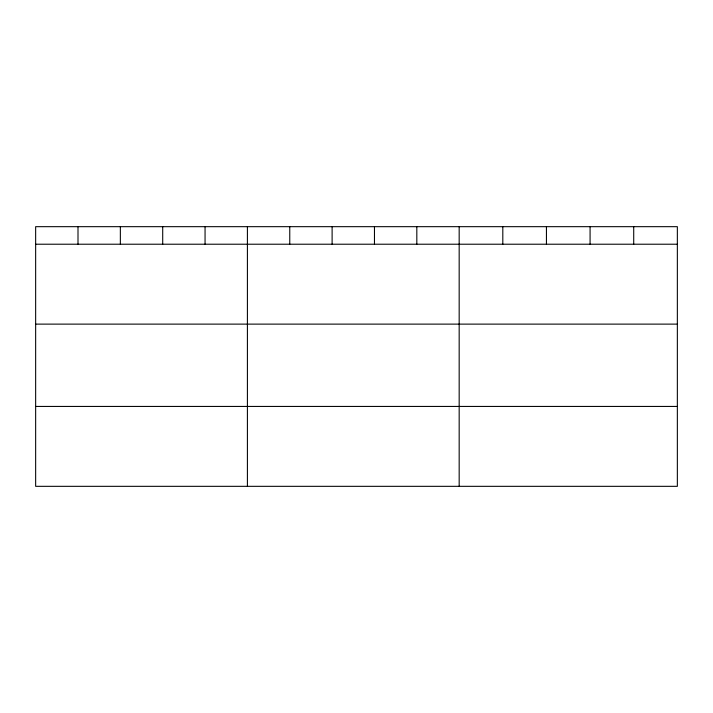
<?xml version="1.0" encoding="UTF-8"?>
<svg xmlns="http://www.w3.org/2000/svg" width="713" height="713" viewBox="0 0 713 713"><rect width="100%" height="100%" fill="white"/><g stroke="black" fill="none" stroke-linecap="round" stroke-linejoin="round"><path stroke-width="1.07" d="M677.35 324.121L677.35 226.672L35.65 226.672L35.65 486.328L677.35 486.328L677.35 324.121L35.65 324.121M35.65 244.22L677.35 244.22M35.65 406.437L677.35 406.437M633.714 226.672L633.714 244.22M590.079 226.672L590.079 244.22M546.443 226.672L546.443 244.22M502.808 226.672L502.808 244.22M459.172 226.672L459.172 486.328M416.82 226.672L416.82 244.22M374.468 226.672L374.468 244.22M332.115 226.672L332.115 244.22M289.763 226.672L289.763 244.22M247.411 226.672L247.411 486.328M205.059 226.672L205.059 244.22M162.707 226.672L162.707 244.22M120.354 226.672L120.354 244.22M78.002 226.672L78.002 244.22"/></g></svg>
